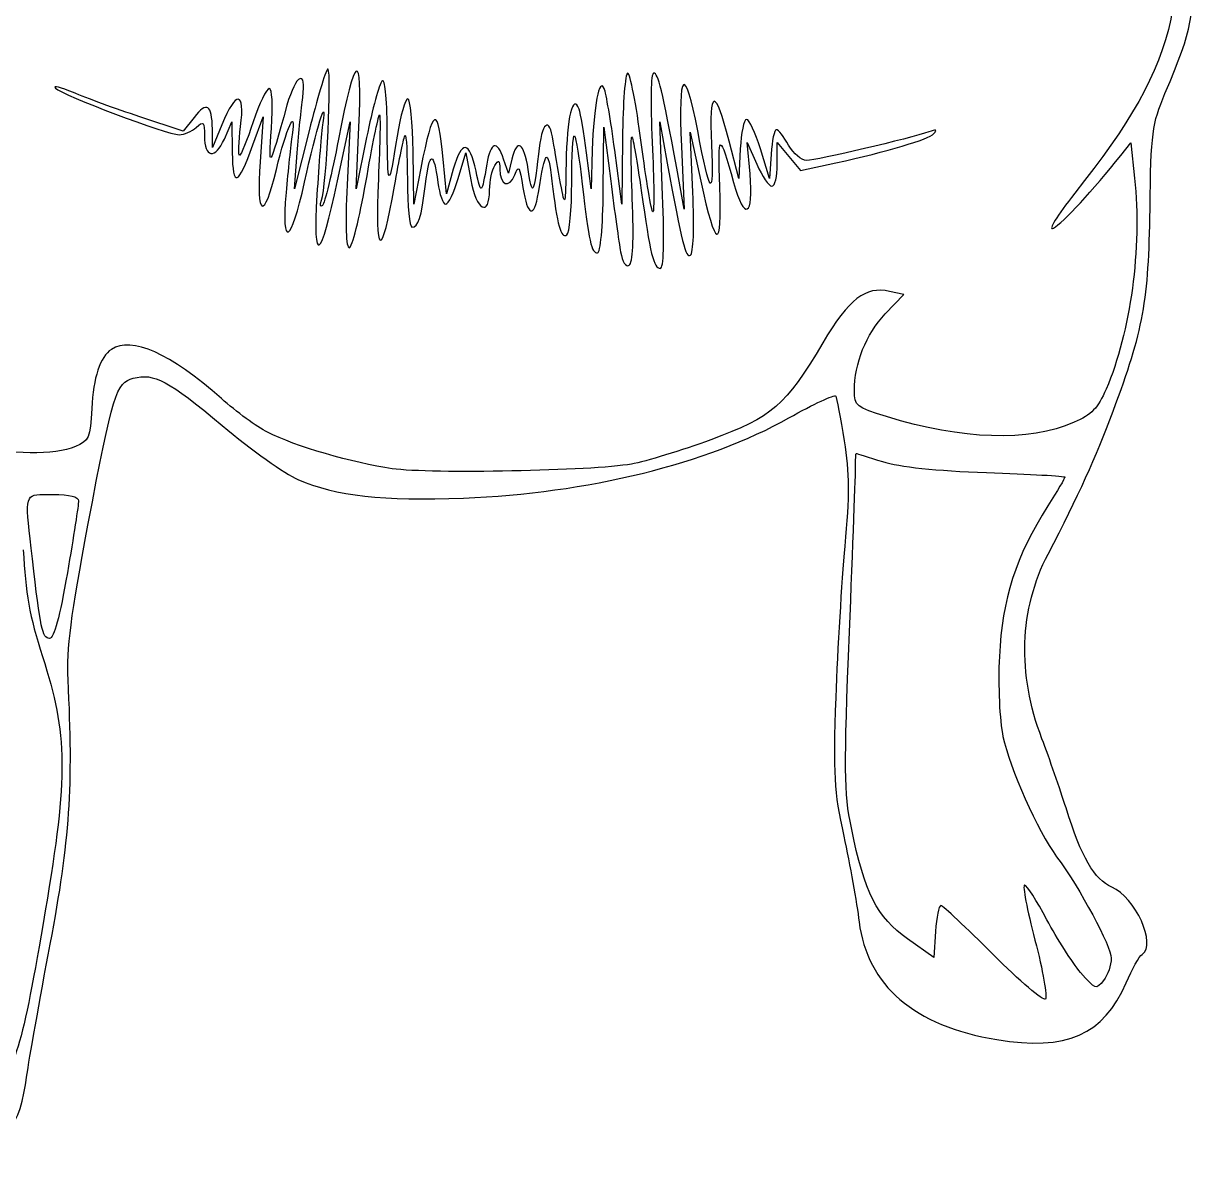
# Model space of a CAD drawing. Extents: x 9 to 204, y 72 to 239.
# Drawn here: x 89.4 to 148.6, y 73.5 to 131.5 of the extents above; entities that cross this region are included whole.
import ezdxf

# ---------------------------------------------------------------- set-up
doc = ezdxf.new("R2010")
doc.units = 0
doc.layers.add('Layer_1', color=7, linetype='CONTINUOUS')

msp = doc.modelspace()

# ---------------------------------------------------------------- linework, layer by layer
at = {"layer": 'Layer_1', "color": 7}
for points in [[(104.770039, 129.212274), (104.770039, 129.212274)], [(98.009936, 126.778107), (97.458719, 126.086332), (95.273151, 126.811731)], [(100.982639, 125.392904), (101.494717, 126.808423), (101.338724, 124.540175)], [(99.417739, 126.40769), (98.949205, 125.252896), (98.934874, 126.181692)], [(99.539007, 125.687803), (99.914936, 126.549355), (99.936433, 125.006502)], [(103.815885, 126.099563), (103.086075, 123.178673), (103.21947, 124.993825)], [(105.25125, 123.580507), (105.879635, 126.549355), (105.731358, 123.373251)], [(106.716932, 125.77159), (106.183907, 123.178673), (106.33053, 126.28973)], [(118.656255, 123.11418), (118.689326, 126.28973), (119.033284, 123.567829)], [(121.651559, 122.855108), (121.503282, 126.549355), (121.882518, 124.475131)], [(119.629149, 125.706546), (119.598282, 122.401458), (119.236132, 125.123359)], [(123.174015, 123.005592), (123.04062, 126.030658), (123.575851, 123.567829)], [(125.5707, 125.187852), (125.492978, 123.697366), (125.010664, 125.579216)], [(126.061281, 123.927773), (125.915208, 125.511965), (126.40634, 124.410088)], [(127.438215, 124.410088), (127.439869, 125.511965), (128.021952, 124.808063), (128.604035, 124.103611), (130.393832, 124.488359)], [(144.764015, 124.858776), (145.271132, 125.502045), (145.462955, 123.709493)], [(109.449306, 124.21606), (109.091566, 122.401458), (109.06125, 125.058315)], [(111.342178, 123.697366), (111.726926, 124.993825), (111.970563, 123.632873)], [(118.102284, 125.123359), (118.038894, 123.178673), (117.810689, 124.993825)], [(122.600751, 125.317937), (122.747374, 122.141836), (122.365381, 124.21606)], [(127.12733, 124.928781), (127.048508, 123.697366), (126.58769, 125.187852)], [(111.090826, 124.161489), (110.750175, 122.919601), (110.582603, 124.668606)], [(114.046993, 124.671363), (113.868951, 123.960846), (113.631926, 124.671363)], [(132.886981, 116.864501), (133.819635, 117.845113), (133.100298, 118.00276)], [(131.417991, 109.824931), (131.417991, 109.824931)], [(120.074532, 109.288598), (120.074532, 109.288048)], [(90.394344, 107.756769), (90.394344, 107.756769)], [(135.422569, 85.708158), (135.344298, 84.40123), (134.010355, 85.336641)]]:
    msp.add_lwpolyline(points, dxfattribs=at)
for points in [[(146.372461, 141.931566), (148.590903, 133.144312), (147.906988, 129.836834), (142.447809, 122.951572)], [(146.999192, 127.986371), (148.435489, 131.414496), (148.49409, 131.74156), (148.289035, 135.23375)], [(106.33053, 126.28973), (106.518112, 130.264745), (106.133598, 130.036721), (105.299205, 125.677881)], [(103.492873, 127.780216), (103.703789, 129.249521), (103.145909, 128.976457), (102.699123, 127.39161)], [(104.749645, 129.21062), (104.637261, 129.105915), (104.217233, 127.705859), (103.815885, 126.099563)], [(104.445923, 122.598243), (104.691363, 123.281969), (104.963107, 129.048046), (104.770039, 129.212274)], [(104.770039, 129.212274), (104.76381, 129.217571), (104.756856, 129.217339), (104.749645, 129.21062)], [(123.422063, 126.095152), (122.774332, 129.498836), (122.423276, 129.166912), (122.600751, 125.317937)], [(107.492492, 128.610347), (107.359281, 128.474881), (107.010223, 127.197404), (106.716932, 125.77159)], [(107.755422, 126.147518), (107.742713, 127.829647), (107.642877, 128.763255), (107.492492, 128.610347)], [(118.707518, 128.234419), (118.455669, 128.824884), (118.17624, 127.389124), (118.102284, 125.123359)], [(119.88822, 129.011631), (119.762747, 129.011633), (119.646025, 127.524509), (119.629149, 125.706546)], [(120.571728, 125.511965), (120.32103, 127.436833), (120.013693, 129.011631), (119.88822, 129.011631)], [(121.19901, 129.011631), (121.056815, 129.011633), (121.028, 127.595047), (121.127904, 125.511965)], [(122.365381, 124.21606), (121.627731, 128.222825), (121.435805, 129.011631), (121.19901, 129.011631)], [(91.920658, 128.031572), (91.279032, 128.303803), (90.875366, 128.403571), (91.023282, 128.253711)], [(91.023282, 128.253711), (91.371996, 127.900454), (96.674875, 125.901124), (97.263037, 125.901124)], [(95.273151, 126.811731), (94.071073, 127.210483), (92.562288, 127.759368), (91.920658, 128.031572)], [(100.36142, 126.322803), (100.585724, 128.118075), (100.127937, 128.159331), (99.417739, 126.40769)], [(101.803951, 128.234419), (101.667048, 128.234419), (101.302634, 127.476144), (100.994216, 126.549355)], [(101.914743, 126.225239), (101.997871, 127.432332), (101.953503, 128.234419), (101.803951, 128.234419)], [(103.583825, 123.502785), (104.195062, 126.270144), (104.72948, 128.006538), (104.505455, 126.496988)], [(117.440826, 127.189866), (117.125516, 128.038678), (116.815509, 126.762627), (116.781572, 124.475131)], [(119.236132, 125.123359), (119.036665, 126.620491), (118.798738, 128.020523), (118.707518, 128.234419)], [(125.010664, 125.579216), (124.308743, 128.318719), (123.977733, 128.256187), (124.113838, 125.409439)], [(146.242924, 122.15341), (146.294111, 126.022056), (146.346844, 126.429351), (146.999192, 127.986371)], [(98.934874, 126.181692), (98.915257, 127.439839), (98.665874, 127.600728), (98.009936, 126.778107)], [(102.699123, 127.39161), (101.768775, 124.091416), (101.767688, 124.089833), (101.914743, 126.225239)], [(102.167752, 124.151016), (102.673466, 126.256337), (103.18356, 127.380505), (102.962052, 125.901124)], [(103.21947, 124.993825), (103.292964, 125.991904), (103.416123, 127.245546), (103.492873, 127.780216)], [(108.795013, 127.715725), (108.665312, 127.715725), (108.423961, 126.869804), (108.258681, 125.83608)], [(109.06125, 125.058315), (109.044607, 126.519803), (108.924717, 127.715725), (108.795013, 127.715725)], [(110.582603, 124.668606), (110.317001, 127.44333), (110.066362, 127.343392), (109.449306, 124.21606)], [(106.678346, 123.501132), (106.995832, 125.318022), (107.30377, 126.852334), (107.362405, 126.910952)], [(107.362405, 126.910952), (107.421037, 126.969598), (107.397166, 125.512425), (107.309488, 123.672562)], [(116.136649, 125.577009), (115.934823, 126.88762), (115.566738, 126.571399), (115.381484, 124.928781)], [(117.810689, 124.993825), (117.685145, 125.991904), (117.51879, 126.979978), (117.440826, 127.189866)], [(125.887647, 126.678889), (125.756159, 126.678889), (125.613462, 126.007708), (125.5707, 125.187852)], [(126.58769, 125.187852), (126.334184, 126.007708), (126.019131, 126.678889), (125.887647, 126.678889)], [(97.263037, 125.901124), (97.510521, 125.901124), (97.898117, 126.068202), (98.124035, 126.272644)], [(98.124035, 126.272644), (98.490478, 126.604283), (98.534449, 126.55816), (98.533037, 125.843799)], [(100.306299, 124.863737), (100.236373, 124.863737), (100.261177, 125.520474), (100.36142, 126.322803)], [(100.994216, 126.549355), (100.6858, 125.622565), (100.376225, 124.863737), (100.306299, 124.863737)], [(104.505455, 126.496988), (104.437708, 126.040494), (104.305794, 124.406898), (104.211659, 122.867235)], [(108.258681, 125.83608), (107.823652, 123.115204), (107.778113, 123.143883), (107.755422, 126.147518)], [(124.113838, 125.409439), (124.247933, 122.604715), (124.048802, 122.80176), (123.422063, 126.095152)], [(127.386402, 126.158542), (127.28728, 126.159445), (127.17079, 125.606058), (127.12733, 124.928781)], [(128.008724, 125.380777), (127.765833, 125.80761), (127.485529, 126.158542), (127.386402, 126.158542)], [(135.344298, 125.967822), (135.521776, 126.151774), (135.43963, 126.177871), (135.084673, 126.050504)], [(98.533037, 125.843799), (98.530989, 124.736359), (99.085933, 124.65027), (99.539007, 125.687803)], [(102.962052, 125.901124), (102.887328, 125.402099), (102.747993, 124.089686), (102.652271, 122.984645)], [(105.299205, 125.677881), (104.966146, 123.937983), (104.601092, 122.430592), (104.487816, 122.328145)], [(108.125285, 123.305453), (108.358855, 124.658423), (108.600071, 125.815331), (108.661067, 125.876319)], [(108.661067, 125.876319), (108.722064, 125.937308), (108.771862, 124.917853), (108.771862, 123.610826)], [(112.237904, 124.066129), (111.920635, 125.620299), (111.500186, 125.655207), (111.090826, 124.161489)], [(113.631926, 124.671363), (113.302457, 125.659762), (112.972379, 125.558534), (112.780298, 124.410088)], [(114.868302, 124.151016), (114.652261, 125.52874), (114.315677, 125.74186), (114.046993, 124.671363)], [(116.506515, 123.438295), (116.374395, 124.151188), (116.208008, 125.113628), (116.136649, 125.577009)], [(117.067652, 123.496723), (117.067652, 124.866602), (117.127728, 125.927055), (117.201597, 125.853169)], [(117.201597, 125.853169), (117.275469, 125.779311), (117.454423, 124.680623), (117.599023, 123.411836)], [(120.121937, 122.700216), (120.053952, 124.464641), (120.045632, 125.861133), (120.103194, 125.80356)], [(120.103194, 125.80356), (120.160754, 125.746015), (120.372084, 124.525423), (120.573382, 123.091029)], [(121.161528, 122.012299), (121.087842, 122.012299), (120.822429, 123.587068), (120.571728, 125.511965)], [(121.127904, 125.511965), (121.220219, 123.587068), (121.235216, 122.012299), (121.161528, 122.012299)], [(124.536618, 123.27293), (124.432328, 126.038764), (124.520006, 126.066958), (125.228945, 123.493966)], [(135.084673, 126.050504), (134.176683, 125.724679), (129.400145, 124.605498), (128.916024, 124.605216)], [(130.393832, 124.488359), (132.999045, 125.04809), (135.047471, 125.660171), (135.344298, 125.967822)], [(99.936433, 125.006502), (99.961138, 123.204429), (100.226458, 123.302653), (100.982639, 125.392904)], [(109.68688, 123.409632), (109.895482, 125.079231), (110.095513, 125.107693), (110.310303, 123.498377)], [(115.381484, 124.928781), (115.146071, 122.841352), (115.087493, 122.753226), (114.868302, 124.151016)], [(115.385342, 122.984645), (115.74222, 125.204323), (115.853882, 125.300024), (116.064439, 123.567829)], [(128.916024, 124.605216), (128.65987, 124.605047), (128.251613, 124.953916), (128.008724, 125.380777)], [(101.338724, 124.540175), (101.144265, 121.715102), (101.538154, 121.52999), (102.167752, 124.151016)], [(112.780298, 124.410088), (112.523578, 122.875194), (112.485876, 122.851417), (112.237904, 124.066129)], [(112.923616, 123.11418), (112.925798, 123.577588), (113.040609, 124.131698), (113.178827, 124.345594)], [(113.178827, 124.345594), (113.383133, 124.661739), (113.430795, 124.628223), (113.434041, 124.166451)], [(114.188105, 123.875409), (114.386134, 124.398903), (114.439206, 124.318221), (114.604269, 123.243714)], [(116.781572, 124.475131), (116.748382, 122.23804), (116.736836, 122.195473), (116.506515, 123.438295)], [(121.882518, 124.475131), (122.625894, 120.4102), (122.811972, 119.67395), (123.058259, 119.826181)], [(126.40634, 124.410088), (126.676362, 123.804128), (127.01859, 123.308758), (127.167019, 123.308758)], [(127.167019, 123.308758), (127.315451, 123.308758), (127.437368, 123.804128), (127.438215, 124.410088)], [(141.366875, 121.197603), (141.849698, 121.456008), (143.392711, 123.118876), (144.764015, 124.858776)], [(113.434041, 124.166451), (113.439722, 123.353368), (113.920484, 123.167906), (114.188105, 123.875409)], [(125.228945, 123.493966), (125.774371, 121.514431), (126.260191, 121.767615), (126.061281, 123.927773)], [(145.462955, 123.709493), (145.839832, 120.190295), (145.270307, 115.964288), (144.028693, 113.067729)], [(102.652271, 122.984645), (102.404551, 120.124831), (102.898366, 120.399357), (103.583825, 123.502785)], [(104.211659, 122.867235), (103.990304, 119.246747), (104.392832, 119.523223), (105.25125, 123.580507)], [(105.731358, 123.373251), (105.636088, 121.331825), (105.675647, 120.197701), (105.842153, 120.197701)], [(105.842153, 120.197701), (105.984616, 120.197701), (106.36086, 121.68427), (106.678346, 123.501132)], [(107.309488, 123.672562), (107.120255, 119.701695), (107.475503, 119.541622), (108.125285, 123.305453)], [(108.771862, 123.610826), (108.771862, 122.303826), (108.876044, 121.234534), (109.003372, 121.234534)], [(109.003372, 121.234534), (109.326491, 121.234534), (109.473647, 121.702978), (109.68688, 123.409632)], [(110.310303, 123.498377), (110.39083, 122.895042), (110.569364, 122.401458), (110.707178, 122.401458)], [(110.707178, 122.401458), (110.844988, 122.401458), (111.130763, 122.984445), (111.342178, 123.697366)], [(111.970563, 123.632873), (112.24906, 122.079719), (112.917041, 121.716164), (112.923616, 123.11418)], [(114.604269, 123.243714), (114.831424, 121.765011), (115.17113, 121.65233), (115.385342, 122.984645)], [(116.064439, 123.567829), (116.339764, 121.302826), (116.516048, 120.665117), (116.815746, 120.85034)], [(116.815746, 120.85034), (116.954148, 120.935881), (117.067652, 122.126817), (117.067652, 123.496723)], [(117.599023, 123.411836), (117.932333, 120.487139), (118.053798, 119.938629), (118.368521, 119.938629)], [(118.368521, 119.938629), (118.519118, 119.938629), (118.636613, 121.233535), (118.656255, 123.11418)], [(119.033284, 123.567829), (119.222534, 122.070697), (119.44672, 120.463286), (119.531584, 119.995954)], [(123.575851, 123.567829), (124.332599, 120.086251), (124.660573, 119.985577), (124.536618, 123.27293)], [(104.487816, 122.328145), (104.374541, 122.225699), (104.355844, 122.347291), (104.445923, 122.598243)], [(119.965941, 119.319064), (120.15282, 119.434549), (120.204492, 120.557218), (120.121937, 122.700216)], [(120.573382, 123.091029), (121.025895, 119.866499), (121.198874, 119.160864), (121.535802, 119.160864)], [(121.535802, 119.160864), (121.710046, 119.160864), (121.749414, 120.42032), (121.651559, 122.855108)], [(123.058259, 119.826181), (123.207608, 119.918467), (123.254022, 121.194456), (123.174015, 123.005592)], [(142.447809, 122.951572), (141.543583, 121.81114), (141.066438, 121.036821), (141.366875, 121.197603)], [(144.385882, 111.963094), (145.908615, 116.031412), (146.181747, 117.529933), (146.242924, 122.15341)], [(119.531584, 119.995954), (119.625271, 119.479995), (119.79608, 119.214077), (119.965941, 119.319064)], [(133.100298, 118.00276), (131.886144, 118.269431), (131.053713, 117.626391), (129.732374, 115.401577)], [(131.325936, 112.983945), (131.325939, 114.370306), (131.920601, 115.848642), (132.886981, 116.864501)], [(99.392382, 112.590928), (96.814228, 114.88071), (94.859656, 115.754803), (93.839439, 115.073603)], [(93.839439, 115.073603), (93.268828, 114.692575), (92.924844, 113.657339), (92.848354, 112.090977)], [(129.732374, 115.401577), (127.840974, 112.216925), (127.206155, 111.667469), (124.091787, 110.518909)], [(94.935257, 113.618395), (96.008249, 113.887692), (96.693685, 113.523845), (99.430967, 111.234938)], [(92.656533, 106.198485), (93.912907, 112.847528), (94.084143, 113.404781), (94.935257, 113.618395)], [(144.028693, 113.067729), (143.618181, 112.110036), (143.3001, 111.781495), (142.411981, 111.395895)], [(101.716857, 110.892634), (101.183959, 111.164527), (100.137826, 111.928892), (99.392382, 112.590928)], [(128.019748, 111.614727), (129.266978, 112.317066), (130.33055, 112.81494), (130.383359, 112.721016)], [(130.383359, 112.721016), (130.436171, 112.627092), (130.628799, 111.612027), (130.811103, 110.465442)], [(132.952022, 111.679771), (131.415547, 112.154328), (131.325936, 112.226009), (131.325936, 112.983945)], [(92.848354, 112.090977), (92.775769, 110.604598), (92.716739, 110.467384), (92.021533, 110.170543)], [(141.098434, 104.745481), (142.663212, 107.754026), (143.49084, 109.571769), (144.385882, 111.963094)], [(111.600147, 107.571564), (117.834314, 107.810293), (123.929236, 109.311314), (128.019748, 111.614727)], [(142.411981, 111.395895), (140.118197, 110.399961), (136.770042, 110.500506), (132.952022, 111.679771)], [(99.430967, 111.234938), (100.900436, 110.006171), (102.614405, 108.781702), (103.239866, 108.513591)], [(108.009532, 109.053781), (106.044907, 109.329851), (103.084424, 110.19498), (101.716857, 110.892634)], [(92.021533, 110.170543), (90.980356, 109.725986), (88.690422, 109.752143), (86.855543, 110.229522)], [(124.091787, 110.518909), (122.609446, 109.972245), (120.801635, 109.418816), (120.074532, 109.288598)], [(130.811103, 110.465442), (131.07186, 108.825477), (131.078814, 107.691415), (130.844727, 105.150625)], [(131.389326, 109.244501), (131.384675, 109.565303), (131.397446, 109.827753), (131.417991, 109.824931)], [(131.417991, 109.824931), (131.438554, 109.823378), (132.03901, 109.636745), (132.751932, 109.409866)], [(120.074532, 109.288048), (118.134686, 108.940661), (109.946209, 108.781662), (108.009532, 109.053781)], [(131.079545, 100.81642), (131.254441, 105.131231), (131.393954, 108.923671), (131.389326, 109.244501)], [(132.751932, 109.409866), (133.585359, 109.144662), (135.459199, 108.947877), (138.001155, 108.859203)], [(103.239866, 108.513591), (105.180621, 107.681684), (107.537493, 107.415975), (111.600147, 107.571564)], [(138.001155, 108.859203), (140.175559, 108.78337), (141.95502, 108.680994), (141.95502, 108.631548)], [(141.95502, 108.631548), (141.95502, 108.582131), (141.564394, 107.927122), (141.086857, 107.17579)], [(89.853603, 104.513421), (89.510286, 107.545331), (89.412295, 107.75237), (90.394344, 107.756769)], [(90.394344, 107.756769), (90.534637, 107.757399), (90.697033, 107.754015), (90.883825, 107.754015)], [(90.883825, 107.754015), (91.746538, 107.754015), (92.181344, 107.645574), (92.183037, 107.4299)], [(92.183037, 107.4299), (92.184511, 107.251676), (91.929994, 105.618634), (91.618043, 103.8007)], [(141.086857, 107.17579), (139.47924, 104.646429), (138.776656, 102.465168), (138.64277, 99.585005)], [(91.65332, 98.421389), (91.576663, 99.928907), (91.801961, 101.675902), (92.656533, 106.198485)], [(89.394992, 104.961559), (89.498266, 102.797535), (89.712484, 101.604802), (90.36072, 99.58776)], [(130.844727, 105.150625), (130.681061, 103.374262), (130.476151, 99.938012), (130.389424, 97.51409)], [(90.720113, 100.495062), (90.359608, 100.495062), (90.252073, 100.99442), (89.853603, 104.513421)], [(140.789203, 95.434355), (139.540852, 98.712394), (139.648565, 101.957859), (141.098434, 104.745481)], [(91.618043, 103.8007), (91.238321, 101.587823), (90.941773, 100.495062), (90.720113, 100.495062)], [(131.174905, 90.930373), (130.80685, 92.746812), (130.79647, 93.832916), (131.079545, 100.81642)], [(90.36072, 99.58776), (91.637733, 95.61424), (91.660701, 93.599583), (90.504589, 86.755468)], [(138.64277, 99.585005), (138.573911, 98.103677), (138.651838, 96.365651), (138.824118, 95.535777)], [(90.753737, 85.070404), (91.751689, 90.354733), (91.929483, 92.990474), (91.65332, 98.421389)], [(130.389424, 97.51409), (130.249089, 93.591906), (130.293759, 92.821372), (130.794015, 90.514205)], [(138.824118, 95.535777), (139.147155, 93.979716), (140.58959, 90.753606), (141.532791, 89.477369)], [(142.004632, 91.940201), (141.714827, 92.86699), (141.168109, 94.43938), (140.789203, 95.434355)], [(144.310916, 87.94885), (143.435465, 88.316953), (142.786329, 89.440333), (142.004632, 91.940201)], [(134.010355, 85.336641), (132.467968, 86.418371), (131.837041, 87.662635), (131.174905, 90.930373)], [(130.794015, 90.514205), (131.103178, 89.088362), (131.451429, 87.143823), (131.567922, 86.192677)], [(141.532791, 89.477369), (142.716981, 87.875052), (144.288315, 84.957763), (144.288315, 84.361541)], [(139.911116, 88.051376), (139.800745, 88.051376), (140.038029, 86.800508), (140.438076, 85.271597)], [(141.040556, 86.301818), (140.529908, 87.264281), (140.021491, 88.051376), (139.911116, 88.051376)], [(145.844395, 84.552261), (146.599837, 85.019141), (145.503482, 87.447426), (144.310916, 87.94885)], [(135.686602, 87.01454), (135.5843, 87.01454), (135.465668, 86.426781), (135.422569, 85.708158)], [(138.321409, 84.555568), (136.974645, 85.907949), (135.788905, 87.01454), (135.686602, 87.01454)], [(90.504589, 86.755468), (89.324917, 79.771879), (88.98259, 78.644754), (87.657009, 77.371029)], [(131.567922, 86.192677), (131.961266, 82.98113), (134.347974, 80.938453), (138.509925, 80.251129)], [(142.741605, 83.644408), (142.316604, 84.143465), (141.551203, 85.339384), (141.040556, 86.301818)], [(140.438076, 85.271597), (140.838126, 83.742687), (141.076434, 82.40311), (140.967796, 82.294483)], [(89.579097, 78.459678), (89.686601, 79.243889), (90.215198, 82.218718), (90.753737, 85.070404)], [(140.967796, 82.294483), (140.85916, 82.185827), (139.668171, 83.20316), (138.321409, 84.555568)], [(144.288315, 84.361541), (144.288315, 84.021604), (144.114162, 83.517115), (143.901363, 83.240368)], [(145.03411, 83.10918), (145.337747, 83.815017), (145.70228, 84.464433), (145.844395, 84.552261)], [(143.901363, 83.240368), (143.526815, 82.753196), (143.48966, 82.766023), (142.741605, 83.644408)], [(138.509925, 80.251129), (142.029544, 79.669864), (143.908628, 80.492923), (145.03411, 83.10918)], [(85.44002, 73.545594), (88.710479, 75.171617), (89.209629, 75.764626), (89.579097, 78.459678)]]:
    msp.add_open_spline(points, degree=3, dxfattribs=at)

doc.saveas('drawing.dxf')
